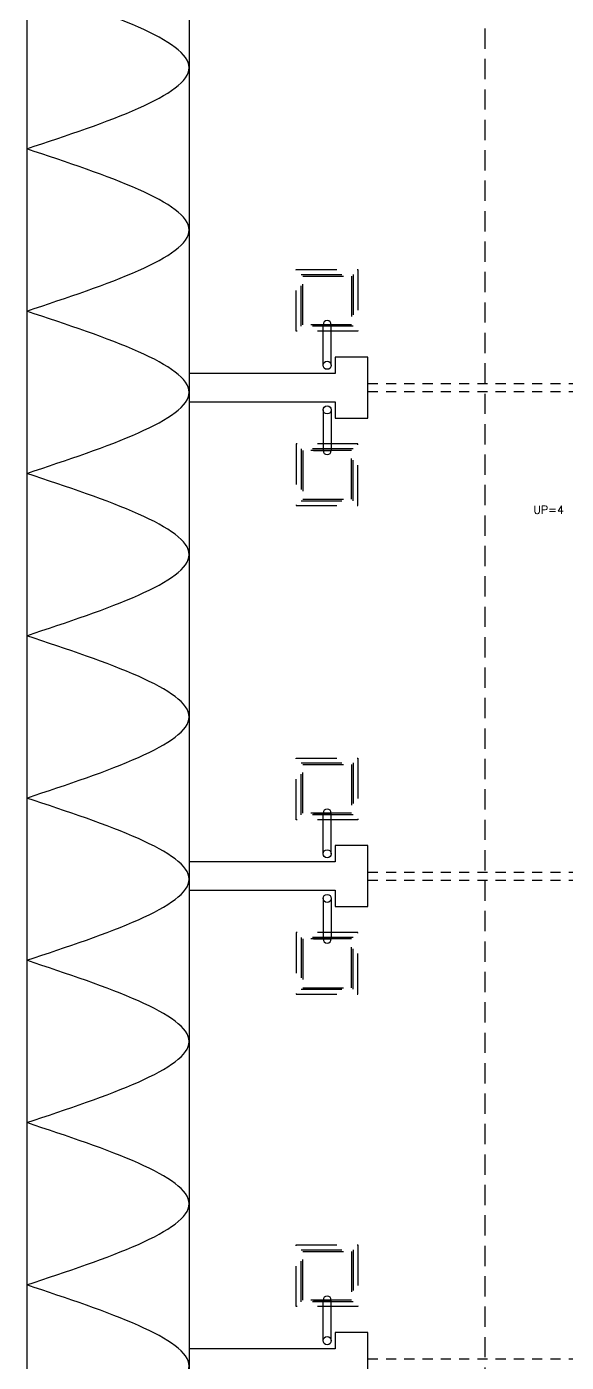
# Model space of a CAD drawing. Extents: x 622.2 to 679, y 643.6 to 685.6.
# Drawn here: x 622.25 to 628.89, y 654.92 to 671.38 of the extents above; entities that cross this region are included whole.
import ezdxf

# ---------------------------------------------------------------- set-up
doc = ezdxf.new("R2010")
doc.units = 0
doc.header["$LTSCALE"] = 0.5
doc.header["$MEASUREMENT"] = 0
doc.linetypes.add('DASHDOTX2', pattern=[2, 1, -0.5, 0, -0.5])
doc.linetypes.add('HIDDEN', pattern=[0.375, 0.25, -0.125])
for name, color, linetype in [('ALUMBRADO', 6, 'CONTINUOUS'), ('columnas', 5, 'CONTINUOUS'), ('PROYECCIONES', 6, 'HIDDEN'), ('talud', 5, 'CONTINUOUS'), ('texturas', 6, 'CONTINUOUS'), ('TUBERIA', 7, 'DASHDOTX2')]:
    doc.layers.add(name, color=color, linetype=linetype)
doc.styles.add('romans', font='romans.shx')

msp = doc.modelspace()

# ---------------------------------------------------------------- linework, layer by layer
at = {"layer": 'columnas'}
for points in [[(624.245, 667.111), (624.245, 666.761), (626.045, 666.761), (626.045, 666.561), (626.445, 666.561), (626.445, 667.311), (626.045, 667.311), (626.045, 667.111), (624.245, 667.111)], [(624.245, 661.091), (624.245, 660.741), (626.045, 660.741), (626.045, 660.541), (626.445, 660.541), (626.445, 661.291), (626.045, 661.291), (626.045, 661.091), (624.245, 661.091)], [(624.245, 655.091), (624.245, 654.741), (626.045, 654.741), (626.045, 654.541), (626.445, 654.541), (626.445, 655.291), (626.045, 655.291), (626.045, 655.091), (624.245, 655.091)]]:
    msp.add_lwpolyline(points, dxfattribs=at)
at = {"layer": 'PROYECCIONES', "color": 1, "ltscale": 2}
msp.add_line((627.888, 674.736), (627.888, 653.116), dxfattribs=at)
at = {"layer": 'PROYECCIONES'}
for p, q in [((626.445, 666.986), (630.52, 666.986)), ((626.445, 666.886), (630.52, 666.886)), ((626.445, 660.966), (630.52, 660.966)), ((626.445, 660.866), (630.52, 660.866)), ((626.445, 654.966), (639.432, 654.966))]:
    msp.add_line(p, q, dxfattribs=at)
at = {"layer": 'talud'}
for p, q in [((622.245, 677.011), (622.245, 649.878)), ((624.245, 675.011), (624.245, 651.878))]:
    msp.add_line(p, q, dxfattribs=at)
at = {"layer": 'texturas'}
for points in [[(622.245, 669.878), (624.245, 670.878), (622.245, 671.878)], [(622.245, 667.878), (624.245, 668.878), (622.245, 669.878)], [(622.245, 665.878), (624.245, 666.878), (622.245, 667.878)], [(622.245, 663.878), (624.245, 664.878), (622.245, 665.878)], [(622.245, 661.878), (624.245, 662.878), (622.245, 663.878)], [(622.245, 659.878), (624.245, 660.878), (622.245, 661.878)], [(622.245, 657.878), (624.245, 658.878), (622.245, 659.878)], [(622.245, 655.878), (624.245, 656.878), (622.245, 657.878)], [(622.245, 653.878), (624.245, 654.878), (622.245, 655.878)]]:
    msp.add_spline(points, degree=3, dxfattribs=at)
at = {"layer": 'TUBERIA', "color": 1}
for p, q in [((625.778, 667.711), (625.995, 667.711)), ((625.895, 667.211), (625.895, 667.711)), ((625.995, 667.211), (625.995, 667.711)), ((625.895, 666.661), (625.895, 666.161)), ((625.995, 666.661), (625.995, 666.161)), ((625.778, 666.161), (625.995, 666.161)), ((625.778, 661.691), (625.995, 661.691)), ((625.895, 661.191), (625.895, 661.691)), ((625.995, 661.191), (625.995, 661.691)), ((625.895, 660.641), (625.895, 660.141)), ((625.995, 660.641), (625.995, 660.141)), ((625.778, 660.141), (625.995, 660.141)), ((625.778, 655.691), (625.995, 655.691)), ((625.895, 655.191), (625.895, 655.691)), ((625.995, 655.191), (625.995, 655.691))]:
    msp.add_line(p, q, dxfattribs=at)
for points in [[(626.325, 667.631), (625.565, 667.631), (625.565, 668.391), (626.325, 668.391)], [(626.265, 667.691), (625.625, 667.691), (625.625, 668.331), (626.265, 668.331)], [(626.245, 667.711), (625.645, 667.711), (625.645, 668.311), (626.245, 668.311)], [(626.325, 666.241), (625.565, 666.241), (625.565, 665.481), (626.325, 665.481)], [(626.265, 666.181), (625.625, 666.181), (625.625, 665.541), (626.265, 665.541)], [(626.245, 666.161), (625.645, 666.161), (625.645, 665.561), (626.245, 665.561)], [(626.325, 661.611), (625.565, 661.611), (625.565, 662.371), (626.325, 662.371)], [(626.265, 661.671), (625.625, 661.671), (625.625, 662.311), (626.265, 662.311)], [(626.245, 661.691), (625.645, 661.691), (625.645, 662.291), (626.245, 662.291)], [(626.325, 660.221), (625.565, 660.221), (625.565, 659.461), (626.325, 659.461)], [(626.265, 660.161), (625.625, 660.161), (625.625, 659.521), (626.265, 659.521)], [(626.245, 660.141), (625.645, 660.141), (625.645, 659.541), (626.245, 659.541)], [(626.325, 655.611), (625.565, 655.611), (625.565, 656.371), (626.325, 656.371)], [(626.265, 655.671), (625.625, 655.671), (625.625, 656.311), (626.265, 656.311)], [(626.245, 655.691), (625.645, 655.691), (625.645, 656.291), (626.245, 656.291)]]:
    msp.add_lwpolyline(points, close=True, dxfattribs=at)
at = {"layer": 'TUBERIA', "color": 1, "linetype": 'Continuous'}
for centre in [(625.945, 667.211), (625.945, 666.661), (625.945, 661.191), (625.945, 660.641), (625.945, 655.191)]:
    msp.add_circle(centre, 0.05, dxfattribs=at)
for centre, start, end in [((625.945, 667.711), 0, 180), ((625.945, 666.161), 180, 0), ((625.945, 661.691), 0, 180), ((625.945, 660.141), 180, 0), ((625.945, 655.691), 0, 180)]:
    msp.add_arc(centre, 0.05, start, end, dxfattribs=at)

# ---------------------------------------------------------------- texts
at = {"layer": 'ALUMBRADO', "color": 3, "style": 'romans'}
msp.add_text('UP=4', height=0.0987, dxfattribs=at).set_placement((628.484, 665.381))

doc.saveas('drawing.dxf')
